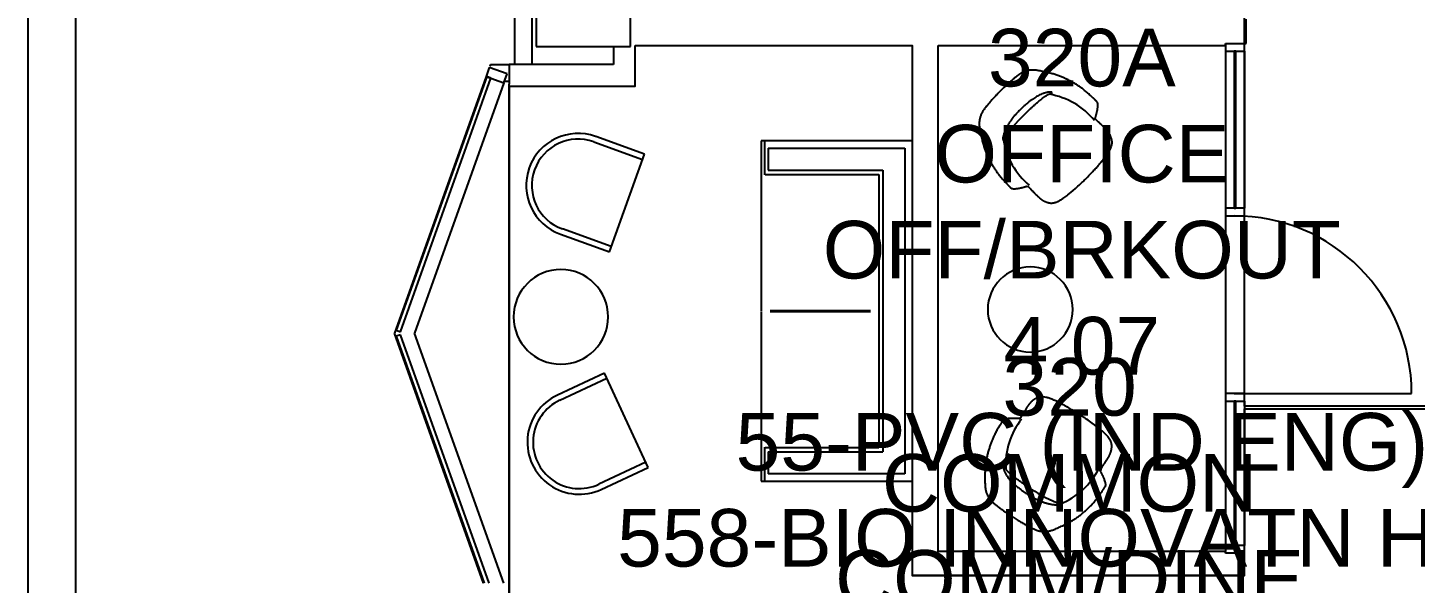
# Model space of a CAD drawing. Extents: x 15525 to 50715, y -3252 to 56414.
# Drawn here: x 21842 to 29188, y 4962 to 7901 of the extents above; entities that cross this region are included whole.
import ezdxf

# ---------------------------------------------------------------- set-up
doc = ezdxf.new("R2010")
doc.units = 0
doc.header["$MEASUREMENT"] = 0
for name, color, linetype in [('A-Column__Concrete', 7, 'CONTINUOUS'), ('A-Door', 252, 'CONTINUOUS'), ('A-Furniture', 252, 'CONTINUOUS'), ('A-Wall__Brick', 7, 'CONTINUOUS'), ('A-Wall__Stud', 252, 'CONTINUOUS'), ('A-Window', 7, 'CONTINUOUS'), ('RM$', 7, 'CONTINUOUS'), ('RM$TXT', 4, 'CONTINUOUS')]:
    doc.layers.add(name, color=color, linetype=linetype)
doc.styles.add('Arial', font='arial.ttf')

msp = doc.modelspace()

# ---------------------------------------------------------------- linework, layer by layer
at = {"layer": 'A-Column__Concrete'}
for p, q in [((24533.6, 8202.1), (24533.6, 7802.1)), ((25033.6, 7802.1), (25033.6, 8202.1)), ((24533.6, 7802.1), (25033.6, 7802.1))]:
    msp.add_line(p, q, dxfattribs=at)
at = {"layer": 'A-Door'}
msp.add_line((28228.3, 5966.2), (29168.3, 5966.2), dxfattribs=at)
at = {"layer": 'A-Door', "color": 252}
msp.add_arc((28228.3, 5966.2), 940, 0, 90, dxfattribs=at)
at = {"layer": 'A-Furniture'}
for p, q in [((24390, 7592.1), (24390, 2322.1)), ((27492.7, 7419), (27493.4, 7421.6)), ((24838.5, 7297.7), (25097.3, 7204.7)), ((25107.5, 7232.9), (24848.7, 7325.9)), ((25107.5, 7232.9), (24848.7, 7325.9)), ((26524.3, 7302.1), (25724.3, 7302.1)), ((25724.3, 7302.1), (25724.3, 7081.9)), ((25744.3, 7122.8), (25744.3, 7302.1)), ((24921.5, 6715.3), (25107.5, 7232.9)), ((24921.5, 6715.3), (25107.5, 7232.9)), ((25762.7, 7263.6), (26485.8, 7263.6)), ((25762.7, 7263.6), (25762.7, 7146.9)), ((26485.8, 7263.6), (26485.8, 5540.6)), ((25762.7, 7146.9), (26369.1, 7146.9)), ((26369.1, 7146.9), (26369.1, 5657.3)), ((25724.3, 7081.9), (25724.3, 6404.1)), ((25745.5, 7125), (26347.2, 7125)), ((26347.2, 7125), (26347.2, 5679.2)), ((27134.2, 7063.3), (27136.7, 7064.1)), ((24931.6, 6743.6), (24672.8, 6836.6)), ((24662.7, 6808.3), (24921.5, 6715.3)), ((24662.7, 6808.3), (24921.5, 6715.3)), ((25724.3, 6400.1), (25724.3, 5722.4)), ((26256.5, 6404.1), (25771.8, 6404.1)), ((25771.8, 6400.1), (26256.5, 6400.1)), ((26300.9, 6404.1), (26256.5, 6404.1)), ((26256.5, 6400.1), (26300.9, 6400.1)), ((26304, 6404.1), (26300.9, 6404.1)), ((26300.9, 6400.1), (26304, 6400.1)), ((24895, 6073.6), (24645.8, 5957.4)), ((24895, 6073.6), (24645.8, 5957.4)), ((24658.5, 5930.2), (24907.7, 6046.4)), ((25127.5, 5575.1), (24895, 6073.6)), ((25127.5, 5575.1), (24895, 6073.6)), ((27095, 5832.4), (27092.4, 5832.6)), ((25724.3, 5722.4), (25724.3, 5502.2)), ((25744.3, 5502.2), (25744.3, 5681.4)), ((26347.2, 5679.2), (25745.5, 5679.2)), ((25762.7, 5657.3), (26369.1, 5657.3)), ((25762.7, 5657.3), (25762.7, 5540.6)), ((25114.8, 5602.3), (24865.6, 5486.1)), ((24878.2, 5458.9), (25127.5, 5575.1)), ((24878.2, 5458.9), (25127.5, 5575.1)), ((26485.8, 5540.6), (25762.7, 5540.6)), ((27519.3, 5558.4), (27518, 5560.8)), ((25724.3, 5502.2), (26524.3, 5502.2))]:
    msp.add_line(p, q, dxfattribs=at)
for centre, radius, start, end in [((27184.9, 7160.7), 394, 39.49525, 80.34259), ((27564.9, 6963.1), 654.6, 133.21358, 148.39492), ((24755.7, 7067.1), 275, 70.237, 250.237), ((24755.7, 7067.1), 275, 70.237, 250.237), ((24755.7, 7067.1), 245, 70.237, 250.237), ((27396, 7371.1), 394, 189.49525, 230.34259), ((24664.5, 6371.5), 250.5, 90, 270), ((24664.5, 6371.5), 250.5, 270, 90), ((27149.5, 6410.5), 225, 90, 270), ((27149.5, 6410.5), 225, 270, 90), ((24762, 5708.1), 275, 115, 295), ((24762, 5708.1), 275, 115, 295), ((24762, 5708.1), 245, 115, 295), ((27413.3, 5587.1), 394, 141.86787, 182.71521), ((27162.5, 5748.2), 394, 291.86787, 332.71521), ((27524.9, 6000.6), 654.6, 235.5862, 250.76754)]:
    msp.add_arc(centre, radius, start, end, dxfattribs=at)
for points, knots in [([(27493.4, 7421.6), (27493.5, 7421.6), (27493.6, 7421.7), (27493.8, 7422.3), (27494.2, 7423.4), (27494.6, 7424.9), (27495.2, 7426.9), (27495.9, 7429.5), (27496.7, 7432.3), (27497.5, 7435.2), (27498.3, 7438.2), (27499.1, 7441.3), (27500, 7444.6), (27500.8, 7447.8), (27501.6, 7451.1), (27502.4, 7454.4), (27503.2, 7457.8), (27504.2, 7462.2), (27505.3, 7467.8), (27506.7, 7476.5), (27507.5, 7484.8), (27507.6, 7492.1), (27507.3, 7497.1), (27506.8, 7500.5), (27506.3, 7502.6), (27506, 7503.7), (27505.7, 7504.5), (27505.5, 7505.2), (27505.1, 7506.1), (27504.5, 7507.1), (27503.9, 7508), (27503.5, 7508.6), (27503.3, 7508.9), (27503.1, 7509.1), (27502.9, 7509.4), (27502.7, 7509.7), (27502.3, 7510.1), (27501.9, 7510.5), (27501.4, 7511), (27500.9, 7511.5), (27500.3, 7512.1), (27499.9, 7512.5), (27499.5, 7512.9), (27499, 7513.4), (27498.3, 7514.1), (27497.5, 7514.9), (27496.3, 7516.1), (27494.7, 7517.6), (27492.6, 7519.7), (27490.2, 7522), (27487.5, 7524.7), (27484.3, 7527.7), (27479.5, 7532.2), (27472.8, 7538.5), (27463.9, 7546.7), (27454.7, 7555), (27445.6, 7562.8), (27437.2, 7569.9), (27429.1, 7576.3), (27421.3, 7582.1), (27413.7, 7587.6), (27406, 7592.8), (27395.6, 7599.5), (27381.9, 7607.9), (27364.2, 7617.9), (27346.1, 7627.4), (27327.8, 7636), (27309.6, 7643.6), (27290.7, 7650.3), (27273.9, 7655.5), (27259.5, 7659.5), (27248.1, 7662.4), (27236.2, 7665.3), (27220.3, 7668.9), (27200.6, 7672.9), (27183.4, 7675.7), (27171.9, 7676.9), (27164.2, 7677.4), (27156.9, 7677.3), (27149.9, 7676.8), (27142.7, 7675.8), (27135.5, 7674.3), (27128.4, 7672.5), (27119.8, 7669.8), (27112, 7666.5), (27105.6, 7663.2), (27102.2, 7661.2), (27099.5, 7659.7), (27096.9, 7658.1), (27094.2, 7656.3), (27091.3, 7654.3), (27088.2, 7652.1), (27084.9, 7649.6), (27081.3, 7646.8), (27077.2, 7643.6), (27072.7, 7640), (27067.8, 7635.9), (27062.3, 7631.4), (27056.4, 7626.4), (27047.9, 7619.1), (27038.8, 7611.1), (27029.1, 7602.5), (27021.8, 7595.7), (27014.1, 7588.6), (27003.9, 7579), (26996.2, 7571.4), (26990.9, 7566.2)], [0, 0, 0, 0, 0.003788, 0.007576, 0.011364, 0.015152, 0.018939, 0.022727, 0.026515, 0.030303, 0.034091, 0.037879, 0.041667, 0.045455, 0.049242, 0.05303, 0.056818, 0.060606, 0.068182, 0.075758, 0.090909, 0.098485, 0.106061, 0.113636, 0.117424, 0.119318, 0.121212, 0.123106, 0.125, 0.128788, 0.132576, 0.13447, 0.135417, 0.136364, 0.137311, 0.138258, 0.140152, 0.142045, 0.143939, 0.147727, 0.149621, 0.151515, 0.153409, 0.155303, 0.159091, 0.162879, 0.166667, 0.174242, 0.181818, 0.189394, 0.19697, 0.204545, 0.212121, 0.227273, 0.242424, 0.257576, 0.272727, 0.287879, 0.30303, 0.318182, 0.333333, 0.348485, 0.363636, 0.393939, 0.424242, 0.454545, 0.484848, 0.515152, 0.545455, 0.575758, 0.590909, 0.606061, 0.621212, 0.636364, 0.666667, 0.69697, 0.712121, 0.727273, 0.742424, 0.757576, 0.772727, 0.787879, 0.801136, 0.814394, 0.840909, 0.854167, 0.860795, 0.867424, 0.874053, 0.880682, 0.887311, 0.893939, 0.900568, 0.907197, 0.913826, 0.920455, 0.927083, 0.933712, 0.940341, 0.94697, 0.960227, 0.966856, 0.973485, 0.980114, 0.986742, 1, 1, 1, 1]), ([(26990.9, 7566.2), (26985, 7560.3), (26973.5, 7548.6), (26957.3, 7531.1), (26942.5, 7514.7), (26931.7, 7502.3), (26924.2, 7493.4), (26919.2, 7487.4), (26914.8, 7482.1), (26909.7, 7475.7), (26904.6, 7469), (26900.7, 7463.5), (26898.1, 7459.4), (26895.7, 7455.4), (26892.9, 7450.4), (26889.8, 7444.1), (26887, 7437.3), (26884.5, 7430), (26882.5, 7422.3), (26881, 7414.8), (26879.9, 7407.6), (26879.4, 7400.5), (26879.3, 7390.9), (26880.4, 7377.6), (26883.7, 7356.8), (26888.4, 7333.3), (26893, 7313.2), (26896.9, 7298), (26900.9, 7283.5), (26905, 7270.1), (26909.3, 7257.3), (26913.9, 7244.8), (26918.9, 7232.6), (26924.5, 7220.5), (26930.3, 7208.3), (26938.2, 7193.1), (26946.5, 7178.4), (26953.2, 7167.2), (26959.9, 7156.4), (26968.2, 7143.6), (26977.6, 7130.8), (26986, 7120), (26993, 7111.5), (27000.9, 7102.5), (27009.1, 7093.3), (27017.3, 7084.3), (27023.6, 7077.5), (27028, 7072.8), (27031.1, 7069.6), (27033.7, 7066.8), (27036.8, 7063.6), (27039.1, 7061.3), (27040.8, 7059.5), (27041.6, 7058.7), (27042.3, 7058), (27042.9, 7057.5), (27043.3, 7057.1), (27043.7, 7056.7), (27044.2, 7056.1), (27044.7, 7055.6), (27045.2, 7055.1), (27045.7, 7054.7), (27046, 7054.4), (27046.3, 7054.1), (27046.6, 7053.9), (27046.8, 7053.8), (27047.2, 7053.5), (27047.7, 7053.1), (27048.6, 7052.5), (27049.6, 7052), (27050.5, 7051.6), (27051.2, 7051.3), (27052, 7051), (27053.1, 7050.7), (27055.2, 7050.2), (27058.7, 7049.7), (27063.6, 7049.4), (27070.9, 7049.5), (27079.2, 7050.2), (27088, 7051.6), (27093.5, 7052.7), (27098, 7053.7), (27101.3, 7054.4), (27104.7, 7055.3), (27107.9, 7056.1), (27111.2, 7056.9), (27114.4, 7057.7), (27117.6, 7058.6), (27120.5, 7059.3), (27123.4, 7060.1), (27126.3, 7060.9), (27128.9, 7061.6), (27130.9, 7062.2), (27132.4, 7062.6), (27133.4, 7062.9), (27134.1, 7063.2), (27134.2, 7063.3), (27134.2, 7063.3)], [0, 0, 0, 0, 0.015152, 0.030303, 0.045455, 0.060606, 0.068182, 0.075758, 0.083333, 0.090909, 0.106061, 0.121212, 0.128788, 0.136364, 0.151515, 0.166667, 0.181818, 0.19697, 0.212121, 0.227273, 0.242424, 0.257576, 0.272727, 0.30303, 0.333333, 0.363636, 0.393939, 0.409091, 0.424242, 0.454545, 0.469697, 0.484848, 0.515152, 0.530303, 0.545455, 0.575758, 0.606061, 0.621212, 0.636364, 0.666667, 0.69697, 0.712121, 0.727273, 0.742424, 0.757576, 0.772727, 0.787879, 0.795455, 0.80303, 0.810606, 0.818182, 0.833333, 0.837121, 0.840909, 0.844697, 0.846591, 0.848485, 0.850379, 0.852273, 0.856061, 0.857955, 0.859848, 0.861742, 0.862689, 0.863636, 0.864583, 0.86553, 0.867424, 0.871212, 0.875, 0.876894, 0.878788, 0.880682, 0.882576, 0.886364, 0.893939, 0.901515, 0.909091, 0.924242, 0.931818, 0.939394, 0.943182, 0.94697, 0.950758, 0.954545, 0.958333, 0.962121, 0.965909, 0.969697, 0.973485, 0.977273, 0.981061, 0.984848, 0.988636, 0.992424, 0.996212, 1, 1, 1, 1]), ([(27265.4, 7558), (27264.8, 7558.6), (27263.7, 7559.4), (27261.9, 7560.1), (27260.4, 7560.6), (27258.8, 7560.9), (27257.1, 7561.1), (27255.2, 7561.1), (27253.3, 7561.1), (27251.2, 7561), (27249.1, 7560.8), (27246.9, 7560.5), (27244.7, 7560.2), (27242.5, 7559.8), (27239.4, 7559.1), (27235.6, 7558.3), (27231.1, 7557.1), (27225.3, 7555.5), (27216, 7552.6), (27204.7, 7548.3), (27193.3, 7542.8), (27183.2, 7537.1), (27173.5, 7530.9), (27165.2, 7525.2), (27158, 7520.2), (27152.3, 7516.3), (27146.1, 7511.8), (27138.9, 7506.3), (27130.5, 7499.3), (27120.5, 7490.5), (27108.6, 7479.5), (27099.2, 7470.3), (27094.1, 7465.2)], [0, 0, 0, 0, 0.020833, 0.03125, 0.041667, 0.052083, 0.0625, 0.072917, 0.083333, 0.09375, 0.104167, 0.114583, 0.125, 0.135417, 0.145833, 0.166667, 0.1875, 0.208333, 0.25, 0.333333, 0.416667, 0.5, 0.583333, 0.666667, 0.708333, 0.75, 0.791667, 0.833333, 0.875, 0.916667, 0.958333, 1, 1, 1, 1]), ([(27116.6, 7440.2), (27121.5, 7445), (27131, 7454.4), (27144.4, 7467.3), (27154.7, 7477), (27162.6, 7484.2), (27170.3, 7491.2), (27177.6, 7497.7), (27184.7, 7503.8), (27191.7, 7509.7), (27200.1, 7516.7), (27210, 7524.4), (27219.7, 7531.8), (27229.2, 7538.5), (27238.6, 7544.6), (27250.8, 7551.8), (27259.7, 7555.9), (27265.4, 7558)], [0, 0, 0, 0, 0.071429, 0.142857, 0.214286, 0.25, 0.285714, 0.357143, 0.392857, 0.428571, 0.5, 0.571429, 0.642857, 0.714286, 0.785714, 0.857143, 1, 1, 1, 1]), ([(27094.1, 7465.2), (27089.8, 7460.9), (27081.8, 7452.8), (27068.8, 7439), (27059.4, 7428), (27052.4, 7418.8), (27047.9, 7412.5), (27044, 7406.6), (27040.4, 7400.8), (27036.8, 7394.9), (27033.3, 7389.2), (27030, 7383.4), (27026.9, 7377.8), (27023.9, 7372.2), (27020.3, 7364.9), (27017, 7357.9), (27014, 7350.6), (27011.5, 7344), (27009.5, 7338), (27008.1, 7333.3), (27007.5, 7331.6), (27007, 7329.8), (27006.5, 7328), (27006, 7326.2), (27005.6, 7324.8), (27005.3, 7323.5), (27004.9, 7321.7), (27004.6, 7319.9), (27004.4, 7318.4), (27004.4, 7317.8), (27004.3, 7317.4), (27004.3, 7316.2), (27004.2, 7314.3), (27004.4, 7312.5), (27004.6, 7311.4), (27004.8, 7310.7), (27005.2, 7309.5), (27006, 7307.9), (27006.9, 7306.7), (27007.3, 7306.1)], [0, 0, 0, 0, 0.041667, 0.083333, 0.166667, 0.208333, 0.25, 0.291667, 0.333333, 0.375, 0.416667, 0.458333, 0.5, 0.541667, 0.583333, 0.666667, 0.708333, 0.75, 0.8125, 0.828125, 0.835938, 0.84375, 0.859375, 0.867188, 0.875, 0.882812, 0.890625, 0.90625, 0.914062, 0.916016, 0.917969, 0.921875, 0.9375, 0.953125, 0.957031, 0.960938, 0.96875, 0.984375, 1, 1, 1, 1]), ([(27449, 7106.9), (27456.8, 7115), (27471.3, 7130.4), (27489.8, 7150.5), (27505.6, 7167.9), (27519, 7183), (27530.2, 7196.3), (27539.7, 7208), (27547.9, 7218.5), (27557.2, 7231.5), (27566.5, 7245.9), (27574.2, 7260.1), (27577.7, 7268.7), (27579.6, 7274.8), (27580.3, 7277.4), (27580.8, 7279.6), (27581.2, 7281.3), (27581.6, 7283.1), (27581.9, 7284.9), (27582.2, 7286.7), (27582.4, 7288.6), (27582.6, 7290.6), (27582.7, 7292.6), (27582.8, 7294.6), (27582.7, 7297.5), (27582.4, 7301), (27581.8, 7304.8), (27581.2, 7307.8), (27580.5, 7310.7), (27579.5, 7314.4), (27578.2, 7318.6), (27576.9, 7322.5), (27575.5, 7326.2), (27574, 7329.7), (27572.6, 7332.6), (27571.4, 7335), (27570.4, 7336.8), (27569.3, 7338.6), (27568.1, 7340.5), (27566.8, 7342.5), (27565.4, 7344.5), (27563.9, 7346.7), (27562.2, 7349), (27560.3, 7351.4), (27558.3, 7354), (27556, 7356.7), (27553.4, 7359.7), (27550.6, 7363), (27547.5, 7366.4), (27544, 7370), (27540.1, 7374.1), (27535.8, 7378.4), (27531.2, 7383), (27526.1, 7388), (27518.6, 7395.2), (27507.9, 7405.2), (27498, 7414.2), (27492.7, 7419)], [0, 0, 0, 0, 0.035714, 0.071429, 0.107143, 0.142857, 0.178571, 0.214286, 0.25, 0.285714, 0.357143, 0.428571, 0.5, 0.517857, 0.535714, 0.544643, 0.553571, 0.5625, 0.571429, 0.580357, 0.589286, 0.598214, 0.607143, 0.616071, 0.625, 0.642857, 0.660714, 0.669643, 0.678571, 0.696429, 0.714286, 0.732143, 0.75, 0.767857, 0.785714, 0.794643, 0.803571, 0.8125, 0.821429, 0.830357, 0.839286, 0.848214, 0.857143, 0.866071, 0.875, 0.883929, 0.892857, 0.901786, 0.910714, 0.919643, 0.928571, 0.9375, 0.946429, 0.955357, 0.964286, 0.982143, 1, 1, 1, 1]), ([(27136.7, 7064.1), (27141.5, 7058.8), (27150.5, 7048.8), (27160.5, 7038.1), (27167.7, 7030.6), (27172.6, 7025.5), (27177.2, 7020.8), (27181.5, 7016.5), (27185.6, 7012.6), (27189.2, 7009.1), (27192.6, 7006), (27195.9, 7003.1), (27198.9, 7000.6), (27201.6, 6998.3), (27204.1, 6996.3), (27206.6, 6994.4), (27208.9, 6992.7), (27211, 6991.2), (27213, 6989.8), (27215, 6988.5), (27216.9, 6987.3), (27218.7, 6986.2), (27220.5, 6985.2), (27222.9, 6983.9), (27225.8, 6982.5), (27229.3, 6981), (27233, 6979.5), (27236.9, 6978.3), (27241.1, 6976.9), (27244.8, 6975.9), (27247.7, 6975.3), (27250.7, 6974.6), (27254.5, 6974), (27258, 6973.7), (27260.9, 6973.6), (27262.9, 6973.7), (27264.9, 6973.8), (27266.9, 6973.9), (27268.8, 6974.2), (27270.6, 6974.5), (27272.4, 6974.8), (27274.2, 6975.1), (27275.9, 6975.5), (27278.1, 6976.1), (27280.7, 6976.8), (27284.8, 6978), (27289.7, 6979.8), (27295.7, 6982.5), (27302.5, 6986), (27312.5, 6991.6), (27324, 6999), (27337.1, 7008.3), (27354.7, 7021.8), (27378.4, 7041.8), (27409.9, 7070.4), (27431.1, 7090), (27442.9, 7101.1), (27449, 7106.9)], [0, 0, 0, 0, 0.017857, 0.035714, 0.044643, 0.053571, 0.0625, 0.071429, 0.080357, 0.089286, 0.098214, 0.107143, 0.116071, 0.125, 0.133929, 0.142857, 0.151786, 0.160714, 0.169643, 0.178571, 0.1875, 0.196429, 0.205357, 0.214286, 0.232143, 0.25, 0.267857, 0.285714, 0.303571, 0.321429, 0.330357, 0.339286, 0.357143, 0.375, 0.383929, 0.392857, 0.401786, 0.410714, 0.419643, 0.428571, 0.4375, 0.446429, 0.455357, 0.464286, 0.482143, 0.5, 0.535714, 0.571429, 0.607143, 0.642857, 0.714286, 0.75, 0.785714, 0.892857, 0.946429, 0.973214, 1, 1, 1, 1]), ([(27409.3, 5856.6), (27399.6, 5862.4), (27381.5, 5873.3), (27358, 5887.1), (27337.6, 5898.8), (27319.9, 5908.6), (27304.5, 5916.8), (27291.1, 5923.6), (27279, 5929.2), (27264.3, 5935.6), (27248.3, 5941.6), (27232.7, 5946), (27223.6, 5947.6), (27217.3, 5948.2), (27214.6, 5948.3), (27212.3, 5948.3), (27210.5, 5948.4), (27208.8, 5948.4), (27206.9, 5948.3), (27205.1, 5948.2), (27203.1, 5948), (27201.2, 5947.8), (27199.2, 5947.4), (27197.2, 5947), (27194.5, 5946.3), (27191, 5945.3), (27187.5, 5943.9), (27184.7, 5942.7), (27182, 5941.4), (27178.6, 5939.6), (27174.7, 5937.4), (27171.2, 5935.4), (27167.9, 5933.2), (27164.8, 5931), (27162.3, 5929), (27160.2, 5927.2), (27158.7, 5925.9), (27157.1, 5924.4), (27155.5, 5922.8), (27153.9, 5921.1), (27152.2, 5919.4), (27150.4, 5917.5), (27148.5, 5915.3), (27146.5, 5912.9), (27144.5, 5910.4), (27142.3, 5907.6), (27139.9, 5904.4), (27137.4, 5900.9), (27134.7, 5897.2), (27131.8, 5893), (27128.7, 5888.3), (27125.4, 5883.2), (27121.9, 5877.7), (27118.2, 5871.7), (27112.8, 5862.8), (27105.3, 5850.2), (27098.6, 5838.6), (27095, 5832.4)], [0, 0, 0, 0, 0.035714, 0.071429, 0.107143, 0.142857, 0.178571, 0.214286, 0.25, 0.285714, 0.357143, 0.428571, 0.5, 0.517857, 0.535714, 0.544643, 0.553571, 0.5625, 0.571429, 0.580357, 0.589286, 0.598214, 0.607143, 0.616071, 0.625, 0.642857, 0.660714, 0.669643, 0.678571, 0.696429, 0.714286, 0.732143, 0.75, 0.767857, 0.785714, 0.794643, 0.803571, 0.8125, 0.821429, 0.830357, 0.839286, 0.848214, 0.857143, 0.866071, 0.875, 0.883929, 0.892857, 0.901786, 0.910714, 0.919643, 0.928571, 0.9375, 0.946429, 0.955357, 0.964286, 0.982143, 1, 1, 1, 1]), ([(27092.4, 5832.6), (27092.4, 5832.6), (27092.2, 5832.7), (27091.5, 5832.8), (27090.4, 5832.9), (27088.9, 5833), (27086.8, 5833.2), (27084.1, 5833.3), (27081.1, 5833.4), (27078.1, 5833.6), (27075.1, 5833.7), (27071.8, 5833.9), (27068.5, 5834), (27065.2, 5834.1), (27061.8, 5834.2), (27058.4, 5834.3), (27054.9, 5834.4), (27050.4, 5834.4), (27044.7, 5834.2), (27035.9, 5833.8), (27027.6, 5832.7), (27020.4, 5831.3), (27015.6, 5829.9), (27012.4, 5828.7), (27010.4, 5827.8), (27009.4, 5827.2), (27008.7, 5826.8), (27008.1, 5826.4), (27007.3, 5825.8), (27006.4, 5825.1), (27005.7, 5824.3), (27005.2, 5823.8), (27004.9, 5823.5), (27004.7, 5823.2), (27004.5, 5823), (27004.3, 5822.7), (27004, 5822.3), (27003.7, 5821.8), (27003.3, 5821.2), (27002.9, 5820.6), (27002.5, 5819.9), (27002.2, 5819.4), (27001.9, 5819), (27001.4, 5818.3), (27000.9, 5817.5), (27000.3, 5816.5), (26999.4, 5815.1), (26998.2, 5813.3), (26996.7, 5810.8), (26994.9, 5807.9), (26992.9, 5804.7), (26990.6, 5800.9), (26987.3, 5795.3), (26982.5, 5787.3), (26976.4, 5776.9), (26970.3, 5766.1), (26964.6, 5755.6), (26959.5, 5745.9), (26955, 5736.6), (26951, 5727.8), (26947.3, 5719.1), (26943.9, 5710.5), (26939.5, 5698.9), (26934.3, 5683.7), (26928.3, 5664.3), (26922.9, 5644.5), (26918.4, 5624.8), (26914.9, 5605.4), (26912.3, 5585.5), (26910.9, 5568), (26910.1, 5553.1), (26909.6, 5541.3), (26909.4, 5529.1), (26909.3, 5512.7), (26909.6, 5492.7), (26910.6, 5475.2), (26911.8, 5463.8), (26913, 5456.2), (26914.6, 5449.1), (26916.7, 5442.3), (26919.2, 5435.5), (26922.2, 5428.8), (26925.5, 5422.3), (26930, 5414.4), (26934.9, 5407.5), (26939.4, 5402), (26942.1, 5399), (26944.2, 5396.8), (26946.3, 5394.6), (26948.6, 5392.3), (26951.2, 5389.9), (26954, 5387.4), (26957.1, 5384.6), (26960.6, 5381.7), (26964.7, 5378.4), (26969.1, 5374.8), (26974.2, 5370.9), (26979.8, 5366.5), (26986, 5361.8), (26994.8, 5355.1), (27004.6, 5347.9), (27015.2, 5340.3), (27023.3, 5334.5), (27031.9, 5328.6), (27043.5, 5320.7), (27052.5, 5314.7), (27058.7, 5310.8)], [0, 0, 0, 0, 0.003788, 0.007576, 0.011364, 0.015152, 0.018939, 0.022727, 0.026515, 0.030303, 0.034091, 0.037879, 0.041667, 0.045455, 0.049242, 0.05303, 0.056818, 0.060606, 0.068182, 0.075758, 0.090909, 0.098485, 0.106061, 0.113636, 0.117424, 0.119318, 0.121212, 0.123106, 0.125, 0.128788, 0.132576, 0.13447, 0.135417, 0.136364, 0.137311, 0.138258, 0.140152, 0.142045, 0.143939, 0.147727, 0.149621, 0.151515, 0.153409, 0.155303, 0.159091, 0.162879, 0.166667, 0.174242, 0.181818, 0.189394, 0.19697, 0.204545, 0.212121, 0.227273, 0.242424, 0.257576, 0.272727, 0.287879, 0.30303, 0.318182, 0.333333, 0.348485, 0.363636, 0.393939, 0.424242, 0.454545, 0.484848, 0.515152, 0.545455, 0.575758, 0.590909, 0.606061, 0.621212, 0.636364, 0.666667, 0.69697, 0.712121, 0.727273, 0.742424, 0.757576, 0.772727, 0.787879, 0.801136, 0.814394, 0.840909, 0.854167, 0.860795, 0.867424, 0.874053, 0.880682, 0.887311, 0.893939, 0.900568, 0.907197, 0.913826, 0.920455, 0.927083, 0.933712, 0.940341, 0.94697, 0.960227, 0.966856, 0.973485, 0.980114, 0.986742, 1, 1, 1, 1]), ([(27518, 5560.8), (27522.1, 5566.6), (27529.9, 5577.5), (27538.3, 5589.6), (27544.1, 5598.2), (27548, 5604.1), (27551.6, 5609.6), (27554.8, 5614.7), (27557.8, 5619.5), (27560.4, 5623.8), (27562.7, 5627.8), (27564.8, 5631.6), (27566.7, 5635), (27568.3, 5638.2), (27569.8, 5641.1), (27571.1, 5643.9), (27572.3, 5646.5), (27573.3, 5648.9), (27574.2, 5651.2), (27575, 5653.4), (27575.8, 5655.5), (27576.5, 5657.6), (27577.1, 5659.5), (27577.8, 5662.1), (27578.6, 5665.2), (27579.3, 5669), (27579.9, 5672.9), (27580.3, 5677), (27580.7, 5681.4), (27580.9, 5685.2), (27580.9, 5688.2), (27580.9, 5691.3), (27580.7, 5695), (27580.2, 5698.6), (27579.7, 5701.4), (27579.3, 5703.4), (27578.7, 5705.3), (27578.1, 5707.2), (27577.5, 5709), (27576.8, 5710.7), (27576.1, 5712.4), (27575.4, 5714.1), (27574.6, 5715.6), (27573.6, 5717.7), (27572.4, 5720.1), (27570.3, 5723.8), (27567.5, 5728.2), (27563.6, 5733.5), (27558.8, 5739.4), (27551.1, 5748), (27541.4, 5757.6), (27529.5, 5768.4), (27512.6, 5782.7), (27488, 5801.6), (27453.3, 5826.2), (27429.6, 5842.7), (27416.3, 5851.9), (27409.3, 5856.6)], [0, 0, 0, 0, 0.017857, 0.035714, 0.044643, 0.053571, 0.0625, 0.071429, 0.080357, 0.089286, 0.098214, 0.107143, 0.116071, 0.125, 0.133929, 0.142857, 0.151786, 0.160714, 0.169643, 0.178571, 0.1875, 0.196429, 0.205357, 0.214286, 0.232143, 0.25, 0.267857, 0.285714, 0.303571, 0.321429, 0.330357, 0.339286, 0.357143, 0.375, 0.383929, 0.392857, 0.401786, 0.410714, 0.419643, 0.428571, 0.4375, 0.446429, 0.455357, 0.464286, 0.482143, 0.5, 0.535714, 0.571429, 0.607143, 0.642857, 0.714286, 0.75, 0.785714, 0.892857, 0.946429, 0.973214, 1, 1, 1, 1]), ([(27007.9, 5580.6), (27007.5, 5579.9), (27007, 5578.6), (27006.6, 5576.7), (27006.5, 5575.2), (27006.5, 5573.6), (27006.7, 5571.8), (27007.1, 5570), (27007.5, 5568.1), (27008, 5566.1), (27008.7, 5564.1), (27009.5, 5562), (27010.3, 5559.9), (27011.1, 5557.8), (27012.4, 5555), (27014.1, 5551.5), (27016.2, 5547.3), (27019, 5542), (27023.8, 5533.5), (27030.5, 5523.4), (27038.2, 5513.4), (27046, 5504.8), (27054.1, 5496.6), (27061.5, 5489.7), (27067.9, 5483.8), (27072.9, 5479.1), (27078.7, 5474), (27085.6, 5468.1), (27094.2, 5461.4), (27104.9, 5453.5), (27118.2, 5444.3), (27129.2, 5437), (27135.3, 5433.2)], [0, 0, 0, 0, 0.020833, 0.03125, 0.041667, 0.052083, 0.0625, 0.072917, 0.083333, 0.09375, 0.104167, 0.114583, 0.125, 0.135417, 0.145833, 0.166667, 0.1875, 0.208333, 0.25, 0.333333, 0.416667, 0.5, 0.583333, 0.666667, 0.708333, 0.75, 0.791667, 0.833333, 0.875, 0.916667, 0.958333, 1, 1, 1, 1]), ([(27154.9, 5460.5), (27149.1, 5464.3), (27138, 5471.5), (27122.5, 5481.9), (27110.8, 5489.9), (27102.1, 5496), (27093.6, 5502), (27085.7, 5507.8), (27078.2, 5513.4), (27070.9, 5518.9), (27062.3, 5525.7), (27052.7, 5533.7), (27043.4, 5541.6), (27034.8, 5549.4), (27026.8, 5557.3), (27017.1, 5567.7), (27011.3, 5575.4), (27007.9, 5580.6)], [0, 0, 0, 0, 0.071429, 0.142857, 0.214286, 0.25, 0.285714, 0.357143, 0.392857, 0.428571, 0.5, 0.571429, 0.642857, 0.714286, 0.785714, 0.857143, 1, 1, 1, 1]), ([(27058.7, 5310.8), (27065.8, 5306.2), (27079.7, 5297.5), (27100.2, 5285.4), (27119.4, 5274.5), (27133.9, 5266.6), (27144.1, 5261.2), (27151.1, 5257.6), (27157.3, 5254.4), (27164.6, 5250.8), (27172.2, 5247.2), (27178.4, 5244.6), (27183, 5242.9), (27187.4, 5241.5), (27192.8, 5239.8), (27199.7, 5238.1), (27206.9, 5236.8), (27214.6, 5236), (27222.5, 5235.7), (27230.2, 5235.8), (27237.5, 5236.3), (27244.5, 5237.3), (27253.9, 5239.2), (27266.7, 5243.2), (27286.2, 5250.8), (27308.2, 5260.5), (27326.9, 5269.3), (27340.9, 5276.4), (27354.1, 5283.3), (27366.4, 5290.2), (27378, 5297.2), (27389.2, 5304.4), (27400, 5311.9), (27410.7, 5319.9), (27421.4, 5328.3), (27434.5, 5339.2), (27447.1, 5350.5), (27456.6, 5359.4), (27465.7, 5368.2), (27476.4, 5379.2), (27487, 5391), (27495.7, 5401.6), (27502.4, 5410.2), (27509.6, 5419.8), (27516.8, 5429.9), (27523.8, 5439.7), (27529.1, 5447.4), (27532.7, 5452.7), (27535.2, 5456.4), (27537.4, 5459.5), (27539.8, 5463.3), (27541.6, 5465.9), (27542.9, 5468), (27543.6, 5469), (27544.1, 5469.8), (27544.5, 5470.5), (27544.8, 5471), (27545.1, 5471.4), (27545.6, 5472.1), (27546, 5472.7), (27546.4, 5473.3), (27546.7, 5473.8), (27546.9, 5474.2), (27547.1, 5474.6), (27547.2, 5474.9), (27547.3, 5475.1), (27547.5, 5475.5), (27547.8, 5476.2), (27548.2, 5477.2), (27548.5, 5478.2), (27548.7, 5479.2), (27548.8, 5480), (27548.9, 5480.8), (27549, 5481.9), (27549, 5484.1), (27548.8, 5487.6), (27548, 5492.5), (27546.3, 5499.6), (27543.8, 5507.6), (27540.6, 5515.8), (27538.3, 5521), (27536.4, 5525.1), (27535, 5528.2), (27533.5, 5531.3), (27532, 5534.3), (27530.5, 5537.3), (27529, 5540.3), (27527.5, 5543.2), (27526.1, 5545.9), (27524.7, 5548.6), (27523.3, 5551.2), (27522.1, 5553.6), (27521.1, 5555.5), (27520.4, 5556.8), (27519.8, 5557.8), (27519.4, 5558.3), (27519.3, 5558.4), (27519.3, 5558.4)], [0, 0, 0, 0, 0.015152, 0.030303, 0.045455, 0.060606, 0.068182, 0.075758, 0.083333, 0.090909, 0.106061, 0.121212, 0.128788, 0.136364, 0.151515, 0.166667, 0.181818, 0.19697, 0.212121, 0.227273, 0.242424, 0.257576, 0.272727, 0.30303, 0.333333, 0.363636, 0.393939, 0.409091, 0.424242, 0.454545, 0.469697, 0.484848, 0.515152, 0.530303, 0.545455, 0.575758, 0.606061, 0.621212, 0.636364, 0.666667, 0.69697, 0.712121, 0.727273, 0.742424, 0.757576, 0.772727, 0.787879, 0.795455, 0.80303, 0.810606, 0.818182, 0.833333, 0.837121, 0.840909, 0.844697, 0.846591, 0.848485, 0.850379, 0.852273, 0.856061, 0.857955, 0.859848, 0.861742, 0.862689, 0.863636, 0.864583, 0.86553, 0.867424, 0.871212, 0.875, 0.876894, 0.878788, 0.880682, 0.882576, 0.886364, 0.893939, 0.901515, 0.909091, 0.924242, 0.931818, 0.939394, 0.943182, 0.94697, 0.950758, 0.954545, 0.958333, 0.962121, 0.965909, 0.969697, 0.973485, 0.977273, 0.981061, 0.984848, 0.988636, 0.992424, 0.996212, 1, 1, 1, 1]), ([(27135.3, 5433.2), (27140.4, 5429.9), (27150, 5423.8), (27166.3, 5414.1), (27179.1, 5407.3), (27189.6, 5402.3), (27196.7, 5399.4), (27203.3, 5396.8), (27209.7, 5394.5), (27216.2, 5392.2), (27222.6, 5390.1), (27228.9, 5388.1), (27235.1, 5386.2), (27241.2, 5384.5), (27249.1, 5382.5), (27256.6, 5380.9), (27264.4, 5379.5), (27271.4, 5378.5), (27277.7, 5377.8), (27282.5, 5377.4), (27284.3, 5377.2), (27286.2, 5377.1), (27288.1, 5377), (27290, 5376.9), (27291.3, 5376.8), (27292.7, 5376.8), (27294.6, 5376.8), (27296.4, 5376.9), (27297.9, 5377), (27298.5, 5377.1), (27298.9, 5377.2), (27300.1, 5377.3), (27302, 5377.7), (27303.7, 5378.2), (27304.7, 5378.7), (27305.4, 5379), (27306.5, 5379.7), (27307.9, 5380.8), (27308.8, 5381.9), (27309.3, 5382.5)], [0, 0, 0, 0, 0.041667, 0.083333, 0.166667, 0.208333, 0.25, 0.291667, 0.333333, 0.375, 0.416667, 0.458333, 0.5, 0.541667, 0.583333, 0.666667, 0.708333, 0.75, 0.8125, 0.828125, 0.835938, 0.84375, 0.859375, 0.867188, 0.875, 0.882812, 0.890625, 0.90625, 0.914062, 0.916016, 0.917969, 0.921875, 0.9375, 0.953125, 0.957031, 0.960938, 0.96875, 0.984375, 1, 1, 1, 1])]:
    msp.add_open_spline(points, degree=3, knots=knots, dxfattribs=at)
at = {"layer": 'A-Wall__Brick'}
for p, q in [((24421.6, 7707.1), (24421.6, 8297.1)), ((24511.6, 8297.1), (24511.6, 7707.1)), ((28293.3, 7818.1), (28293.3, 7946.1)), ((24942.5, 7802.1), (24942.5, 7707.1)), ((25057.5, 7808.1), (26524.3, 7808.1)), ((25057.5, 7592.1), (25057.5, 7808.1)), ((26524.3, 7808.1), (26524.3, 5002.9)), ((26662.3, 7808.1), (28183.3, 7808.1)), ((26662.3, 5130.9), (26662.3, 7808.1)), ((28183.3, 7818.1), (28293.3, 7818.1)), ((28183.3, 7808.1), (28183.3, 7818.1)), ((24942.5, 7707.1), (24390, 7707.1)), ((24390, 7707.1), (24390, 7602.1)), ((24390, 7592.1), (24390, 7602.1)), ((24390, 7592.1), (24413.2, 7592.1)), ((24413.2, 7592.1), (25057.5, 7592.1)), ((28183.3, 5130.9), (26662.3, 5130.9)), ((28183.3, 5120.9), (28183.3, 5130.9)), ((28283.3, 5120.9), (28183.3, 5120.9)), ((28283.3, 5002.9), (28283.3, 5120.9)), ((28283.3, 5002.9), (26524.3, 5002.9))]:
    msp.add_line(p, q, dxfattribs=at)
at = {"layer": 'A-Wall__Stud'}
for p, q in [((21842.1, 41487.1), (21842.1, -917.9)), ((22096.1, -717.9), (22096.1, 41487.1))]:
    msp.add_line(p, q, dxfattribs=at)
at = {"layer": 'A-Window', "extrusion": (0, 0, -1)}
for p, q in [((28183.3, 7818.1), (28183.3, 7778.1)), ((28283.3, 7778.1), (28283.3, 7818.1)), ((28183.3, 7778.1), (28283.3, 7778.1)), ((24285.7, 7691.2), (24268.9, 7644.1)), ((24268.9, 7644.1), (24363.1, 7610.5)), ((24379.9, 7657.6), (24285.7, 7691.2)), ((24363.1, 7610.5), (24379.9, 7657.6)), ((28283.3, 6946.2), (28183.3, 6946.2)), ((28183.3, 6946.2), (28183.3, 6906.2)), ((28183.3, 6906.2), (28283.3, 6906.2)), ((28283.3, 6906.2), (28283.3, 6946.2)), ((28283.3, 5966.2), (28183.3, 5966.2)), ((28183.3, 5966.2), (28183.3, 5926.2)), ((28283.3, 5926.2), (28283.3, 5966.2)), ((28183.3, 5926.2), (28283.3, 5926.2))]:
    msp.add_line(p, q, dxfattribs=at)
at = {"layer": 'A-Window'}
for p, q in [((28183.3, 7778.1), (28183.3, 6946.2)), ((28238.3, 7778.1), (28228.3, 7778.1)), ((28228.3, 7778.1), (28228.3, 6946.2)), ((28238.3, 6946.2), (28238.3, 7778.1)), ((28283.3, 7778.1), (28283.3, 6946.2)), ((24268.9, 7644.1), (23783.6, 6284.6)), ((24271.8, 7643.1), (23792.4, 6300.4)), ((24294.4, 7635.1), (24271.8, 7643.1)), ((24291.4, 7707.1), (24288.4, 7698.5)), ((24291.4, 7707.1), (24390, 7707.1)), ((23815, 6292.4), (24294.4, 7635.1)), ((24363.1, 7610.5), (23889.8, 6284.6)), ((24390, 7617.1), (24365.5, 7617.1)), ((28228.3, 6946.2), (28238.3, 6946.2)), ((24255.7, 4962.1), (23783.6, 6284.6)), ((23792.4, 6300.4), (23815, 6292.4)), ((23815, 6276.9), (23792.4, 6268.8)), ((23792.4, 6268.8), (24258.9, 4962.1)), ((24284.4, 4962.1), (23815, 6276.9)), ((24361.9, 4962.1), (23889.8, 6284.6)), ((28183.3, 5926.2), (28183.3, 5160.9)), ((28238.3, 5926.2), (28228.3, 5926.2)), ((28228.3, 5926.2), (28228.3, 5160.9)), ((28238.3, 5160.9), (28238.3, 5926.2)), ((28283.3, 5926.2), (28283.3, 5160.9)), ((28283.3, 5160.9), (28183.3, 5160.9)), ((28183.3, 5160.9), (28183.3, 5130.9)), ((28228.3, 5160.9), (28238.3, 5160.9)), ((28283.3, 5120.9), (28283.3, 5160.9))]:
    msp.add_line(p, q, dxfattribs=at)
at = {"layer": 'RM$', "flags": 128}
msp.add_lwpolyline([(29774.6, 26318.1), (29774.6, 19785.1), (29774.6, 13705.1), (29693.6, 13705.1), (29693.6, 13567.1), (30594.6, 13567.1), (30594.6, 11566.1), (29763.6, 11566.1), (29763.6, 7592.1), (31407.4, 7592.1), (31407.4, 7577.1), (34202.6, 7577.1), (34202.6, 11412.1), (35724.6, 11412.1), (35724.6, 6822.1), (35703.6, 6822.1), (35703.6, 6050.1), (29714.6, 6050.1), (29714.6, 5898.5), (28283.3, 5898.5), (28292.6, 44426.1)], dxfattribs=at)
msp.add_lwpolyline([(25057.5, 7808.1), (26524.3, 7808.1), (26524.3, 5002.9), (28283.3, 5002.9), (28283.3, 5885.7), (29714.6, 5885.7), (29714.6, 5721.3), (30325.6, 5721.3), (30325.6, 1647.1), (25046.6, 1647.1), (25046.6, 2322.1), (24390, 2322.1), (24390, 7592.1), (25057.5, 7592.1)], close=True, dxfattribs=at)
at = {"layer": 'RM$'}
msp.add_lwpolyline([(26662.3, 7808.1), (28183.3, 7808.1), (28183.3, 5130.9), (26662.3, 5130.9)], close=True, dxfattribs=at)

# ---------------------------------------------------------------- texts
at = {"layer": 'RM$TXT', "char_height": 304.8, "attachment_point": 8, "style": 'Arial'}
for s, insert in [('320A^M^JOFFICE^M^JOFF/BRKOUT^M^J4.07^M^J55-PVC (IND ENG)^M^J558-BIO INNOVATN HUB^M^J', (27422.8, 5045.9)), ('320^M^JCOMMON^M^JCOMM/DINE^M^J27.02^M^J55-PVC (IND ENG)^M^J558-BIO INNOVATN HUB^M^J', (27357.8, 3304))]:
    msp.add_mtext(s, dxfattribs=dict(at, insert=insert))

doc.saveas('drawing.dxf')
